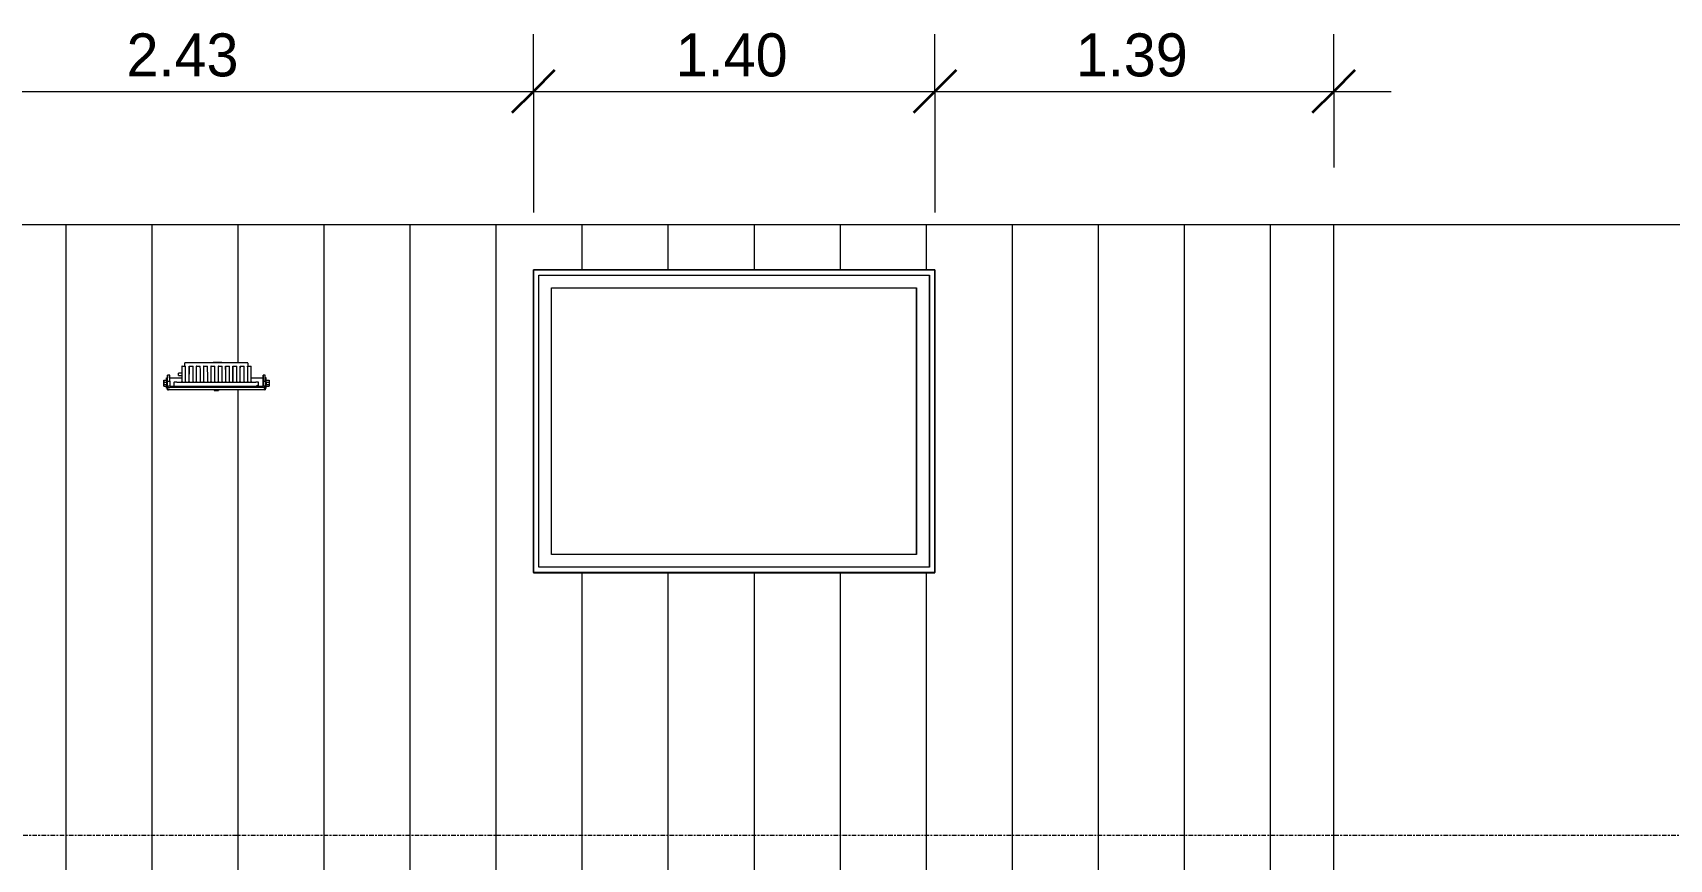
# Model space of a CAD drawing. Header units: centimetres. Extents: x -13689 to 3489, y -437 to 1921.
# Drawn here: x -8151 to -7580, y 580 to 869 of the extents above; entities that cross this region are included whole.
import ezdxf

# ---------------------------------------------------------------- set-up
doc = ezdxf.new("R2010")
doc.units = ezdxf.units.CM
doc.linetypes.add('Centre', pattern=[3.175, 0.635, -0.475, 1.59, -0.475])
for name, color, linetype, lineweight in [('A-ANNO-DIMS', 7, 'Continuous', 9), ('A-ANNO-DIMS-100', 7, 'Continuous', 9), ('A-CLNG', 7, 'Continuous', 9), ('A-FLOR-LEVL', 7, 'Continuous', 9), ('A-GLAZ', 7, 'Continuous', 9), ('A-WALL-PATT', 7, 'Continuous', 35), ('E-LITE-EQPM', 7, 'Continuous', 9), ('I-WALL', 7, 'Continuous', 9)]:
    doc.layers.add(name, color=color, linetype=linetype, lineweight=lineweight)
doc.styles.add('Century Gothic_1', font='GOTHIC.TTF', dxfattribs={"height": 15})
doc.dimstyles.new('FCA_N_Cotas_E100', dxfattribs={"dimscale": 30.48, "dimtxt": 15.662524, "dimasz": 0.492126, "dimexe": 0.656168, "dimexo": 0.656168, "dimgap": 0.032808, "dimtad": 1, "dimlfac": 0.01, "dimrnd": 0.01, "dimzin": 0, "dimdsep": 46, "dimtxsty": 'Century Gothic_1', "dimblk1": 'OBLIQUE', "dimblk2": 'OBLIQUE', "dimsah": 1, "dimcen": 0.09, "dimdle": 0.656168, "dimazin": 2, "dimtfac": 1, "dimtdec": 4, "dimtix": 1, "dimtmove": 0, "dimatfit": 3, "dimfxl": 1, "dimtvp": 1, "dimtolj": 1, "dimtzin": 0, "dimarcsym": 2})

# ---------------------------------------------------------------- blocks, each defined once
blk = doc.blocks.new('PROLIT_V_3_AS_206W - Standart-1740429-Sección 3-1')
at = {"layer": 'E-LITE-EQPM'}
for p, q in [((-8097.73, 753.49), (-8097.74, 753.49)), ((-8097.74, 753.39), (-8097.73, 753.39)), ((-8075.73, 753.49), (-8097.73, 753.49)), ((-8088.16, 753.59), (-8088.14, 753.59)), ((-8088.16, 753.59), (-8088.16, 753.49)), ((-8088.14, 753.59), (-8084.54, 753.59)), ((-8088.14, 753.59), (-8088.14, 753.49)), ((-8086.98, 753.62), (-8087.85, 753.62)), ((-8087.85, 753.62), (-8087.85, 753.62)), ((-8087.85, 753.62), (-8087.31, 753.62)), ((-8087.31, 753.62), (-8087.85, 753.62)), ((-8087.85, 753.62), (-8087.85, 753.62)), ((-8087.85, 753.62), (-8087.31, 753.62)), ((-8087.31, 753.62), (-8087.85, 753.62)), ((-8087.85, 753.62), (-8087.85, 753.62)), ((-8087.85, 753.62), (-8086.97, 753.62)), ((-8087.85, 753.59), (-8087.85, 753.62)), ((-8087.85, 753.59), (-8087.85, 753.62)), ((-8087.85, 753.59), (-8087.85, 753.62)), ((-8087.85, 753.59), (-8087.85, 753.62)), ((-8087.85, 753.59), (-8087.85, 753.62)), ((-8087.85, 753.59), (-8087.85, 753.62)), ((-8087.31, 753.62), (-8087.31, 753.62)), ((-8087.31, 753.62), (-8087.31, 753.62)), ((-8087.31, 753.59), (-8087.31, 753.62)), ((-8087.31, 753.59), (-8087.31, 753.62)), ((-8087.31, 753.59), (-8087.31, 753.62)), ((-8087.31, 753.59), (-8087.31, 753.62)), ((-8086.97, 753.62), (-8086.98, 753.62)), ((-8086.98, 753.62), (-8086.98, 753.59)), ((-8086.97, 753.59), (-8086.97, 753.62)), ((-8086.6, 753.62), (-8086.93, 753.62)), ((-8086.93, 753.62), (-8086.5, 753.62)), ((-8086.93, 753.59), (-8086.93, 753.62)), ((-8086.5, 753.62), (-8086.6, 753.62)), ((-8086.6, 753.59), (-8086.6, 753.62)), ((-8086.19, 753.62), (-8086.5, 753.62)), ((-8086.5, 753.62), (-8086.19, 753.62)), ((-8086.5, 753.59), (-8086.5, 753.62)), ((-8086.5, 753.59), (-8086.5, 753.62)), ((-8086.35, 753.62), (-8086.46, 753.62)), ((-8086.46, 753.62), (-8086.23, 753.62)), ((-8086.46, 753.59), (-8086.46, 753.62)), ((-8086.23, 753.62), (-8086.35, 753.62)), ((-8086.35, 753.62), (-8086.35, 753.59)), ((-8086.23, 753.59), (-8086.23, 753.62)), ((-8086.19, 753.62), (-8085.76, 753.62)), ((-8086.1, 753.62), (-8086.19, 753.62)), ((-8086.19, 753.62), (-8086.19, 753.59)), ((-8086.19, 753.59), (-8086.19, 753.62)), ((-8085.76, 753.62), (-8086.1, 753.62)), ((-8086.1, 753.59), (-8086.1, 753.62)), ((-8085.76, 753.59), (-8085.76, 753.62)), ((-8084.84, 753.62), (-8085.72, 753.62)), ((-8085.72, 753.62), (-8085.71, 753.62)), ((-8085.72, 753.59), (-8085.72, 753.62)), ((-8085.71, 753.62), (-8084.84, 753.62)), ((-8085.71, 753.62), (-8085.18, 753.62)), ((-8085.18, 753.62), (-8085.71, 753.62)), ((-8085.71, 753.62), (-8085.71, 753.62)), ((-8085.71, 753.62), (-8085.18, 753.62)), ((-8085.18, 753.62), (-8085.71, 753.62)), ((-8085.71, 753.62), (-8085.71, 753.62)), ((-8085.71, 753.62), (-8085.71, 753.59)), ((-8085.71, 753.59), (-8085.71, 753.62)), ((-8085.71, 753.59), (-8085.71, 753.62)), ((-8085.71, 753.59), (-8085.71, 753.62)), ((-8085.71, 753.59), (-8085.71, 753.62)), ((-8085.18, 753.62), (-8085.18, 753.62)), ((-8085.18, 753.62), (-8085.18, 753.62)), ((-8085.18, 753.59), (-8085.18, 753.62)), ((-8085.18, 753.59), (-8085.18, 753.62)), ((-8085.18, 753.59), (-8085.18, 753.62)), ((-8085.18, 753.59), (-8085.18, 753.62)), ((-8084.84, 753.62), (-8084.84, 753.62)), ((-8084.84, 753.59), (-8084.84, 753.62)), ((-8084.84, 753.59), (-8084.84, 753.62)), ((-8084.54, 753.49), (-8084.54, 753.59)), ((-8104.09, 748.2), (-8104.06, 748.2)), ((-8104.09, 747.41), (-8104.09, 748.2)), ((-8103.76, 748.2), (-8104.06, 748.2)), ((-8104.06, 748.2), (-8104.06, 748.02)), ((-8103.76, 748.19), (-8104.06, 748.19)), ((-8104.06, 748.19), (-8104.06, 748.02)), ((-8104.06, 748.19), (-8103.76, 748.19)), ((-8102.98, 749.15), (-8103.76, 749.15)), ((-8103.76, 748.02), (-8103.76, 748.2)), ((-8103.76, 748.02), (-8103.76, 748.19)), ((-8102.97, 748.2), (-8098.75, 748.2)), ((-8098.75, 749.88), (-8099.99, 749.88)), ((-8099.99, 749.08), (-8098.75, 749.08)), ((-8098.7, 752.32), (-8098.74, 752.32)), ((-8098.7, 752.32), (-8097.49, 752.32)), ((-8097.74, 752.32), (-8097.74, 753.32)), ((-8097.73, 752.32), (-8097.73, 753.33)), ((-8096.23, 752.32), (-8096.28, 752.32)), ((-8096.23, 752.32), (-8094.89, 752.32)), ((-8093.69, 752.32), (-8093.74, 752.32)), ((-8093.69, 752.32), (-8092.35, 752.32)), ((-8091.14, 752.32), (-8091.2, 752.32)), ((-8091.14, 752.32), (-8089.8, 752.32)), ((-8088.61, 752.32), (-8088.66, 752.32)), ((-8088.61, 752.32), (-8087.27, 752.32)), ((-8086.06, 752.32), (-8086.12, 752.32)), ((-8086.06, 752.32), (-8084.72, 752.32)), ((-8083.52, 752.32), (-8083.58, 752.32)), ((-8083.52, 752.32), (-8082.18, 752.32)), ((-8080.98, 752.32), (-8081.04, 752.32)), ((-8080.98, 752.32), (-8079.64, 752.32)), ((-8078.45, 752.32), (-8078.5, 752.32)), ((-8078.45, 752.32), (-8077.11, 752.32)), ((-8075.84, 752.32), (-8075.88, 752.32)), ((-8075.84, 752.32), (-8074.63, 752.32)), ((-8075.73, 753.33), (-8075.73, 752.3)), ((-8074.61, 748.2), (-8070.45, 748.2)), ((-8069.69, 749.15), (-8070.47, 749.15)), ((-8069.67, 748.2), (-8069.67, 748.02)), ((-8069.37, 748.2), (-8069.67, 748.2)), ((-8069.37, 748.19), (-8069.67, 748.19)), ((-8069.67, 748.19), (-8069.67, 748.02)), ((-8069.67, 748.19), (-8069.37, 748.19)), ((-8069.37, 748.02), (-8069.37, 748.2)), ((-8069.37, 748.02), (-8069.37, 748.19)), ((-8105.05, 746.77), (-8105.06, 747.41)), ((-8105.06, 747.41), (-8105.06, 747.03)), ((-8105.06, 747.41), (-8104.06, 747.41)), ((-8105.06, 747.03), (-8105.06, 746)), ((-8105.06, 746), (-8105.06, 745.74)), ((-8105.06, 745.36), (-8105.05, 745.74)), ((-8105.06, 745.36), (-8104.06, 745.36)), ((-8105.05, 745.74), (-8105.05, 746.77)), ((-8105.05, 746.77), (-8104.05, 746.77)), ((-8104.05, 745.74), (-8105.05, 745.74)), ((-8104.09, 744.63), (-8104.09, 745.36)), ((-8104.06, 744.63), (-8104.09, 744.63)), ((-8104.06, 745.61), (-8104.06, 745.36)), ((-8104.06, 744.81), (-8104.06, 744.63)), ((-8104.06, 744.81), (-8104.06, 744.63)), ((-8104.06, 744.63), (-8103.76, 744.63)), ((-8104.06, 744.63), (-8103.76, 744.63)), ((-8103.76, 744.63), (-8104.06, 744.63)), ((-8104.05, 745.97), (-8104.05, 746.86)), ((-8103.75, 746.86), (-8104.05, 746.86)), ((-8104.05, 745.97), (-8103.75, 745.97)), ((-8103.77, 744.63), (-8103.77, 743.99)), ((-8103.77, 743.99), (-8103.75, 743.99)), ((-8103.75, 743.99), (-8103.75, 747.03)), ((-8103.75, 747.03), (-8102.97, 747.03)), ((-8103.75, 743.99), (-8103.41, 743.99)), ((-8103.54, 745.28), (-8103.44, 745.28)), ((-8103.44, 744.83), (-8103.54, 744.83)), ((-8103.43, 744.86), (-8103.52, 744.86)), ((-8103.5, 743.99), (-8103.41, 743.99)), ((-8102.93, 745.28), (-8103.44, 745.28)), ((-8103.44, 744.83), (-8102.93, 744.83)), ((-8103.43, 744.86), (-8103.11, 744.86)), ((-8100.19, 743.99), (-8103.41, 743.99)), ((-8102.97, 747.03), (-8102.97, 745.28)), ((-8102.93, 745.28), (-8070.33, 745.28)), ((-8070.33, 744.83), (-8102.93, 744.83)), ((-8101.6, 746.69), (-8101.6, 745.28)), ((-8101.6, 746.69), (-8101.51, 746.69)), ((-8100.51, 746.69), (-8101.51, 746.69)), ((-8100.51, 746.69), (-8073.04, 746.69)), ((-8073.07, 743.99), (-8100.19, 743.99)), ((-8087.65, 743.89), (-8087.65, 743.99)), ((-8087.64, 743.99), (-8087.64, 743.89)), ((-8085.84, 743.89), (-8087.64, 743.89)), ((-8087.51, 743.89), (-8087.51, 743.86)), ((-8087.5, 743.86), (-8087.51, 743.86)), ((-8087.51, 743.86), (-8087.07, 743.86)), ((-8087.5, 743.89), (-8087.5, 743.86)), ((-8087.07, 743.86), (-8087.5, 743.86)), ((-8087.34, 743.89), (-8087.34, 743.86)), ((-8087.34, 743.89), (-8087.34, 743.86)), ((-8087.07, 743.86), (-8087.34, 743.86)), ((-8087.34, 743.86), (-8087.34, 743.86)), ((-8087.34, 743.86), (-8087.07, 743.86)), ((-8087.33, 743.89), (-8087.33, 743.86)), ((-8087.33, 743.89), (-8087.33, 743.86)), ((-8087.07, 743.86), (-8087.33, 743.86)), ((-8087.33, 743.86), (-8087.33, 743.86)), ((-8087.33, 743.86), (-8087.07, 743.86)), ((-8087.07, 743.86), (-8087.07, 743.89)), ((-8087.07, 743.89), (-8087.07, 743.86)), ((-8087.07, 743.89), (-8087.07, 743.86)), ((-8087.07, 743.89), (-8087.07, 743.86)), ((-8087.07, 743.89), (-8087.07, 743.86)), ((-8087.07, 743.89), (-8087.07, 743.86)), ((-8087.07, 743.86), (-8087.07, 743.86)), ((-8087.07, 743.86), (-8087.07, 743.86)), ((-8087.07, 743.86), (-8087.07, 743.86)), ((-8087.04, 743.89), (-8087.04, 743.86)), ((-8086.83, 743.86), (-8087.04, 743.86)), ((-8087.04, 743.86), (-8086.88, 743.86)), ((-8086.88, 743.89), (-8086.88, 743.86)), ((-8086.88, 743.86), (-8086.83, 743.86)), ((-8086.83, 743.86), (-8086.83, 743.89)), ((-8086.83, 743.89), (-8086.83, 743.86)), ((-8086.83, 743.86), (-8086.67, 743.86)), ((-8086.67, 743.86), (-8086.83, 743.86)), ((-8086.81, 743.89), (-8086.81, 743.86)), ((-8086.7, 743.86), (-8086.81, 743.86)), ((-8086.81, 743.86), (-8086.75, 743.86)), ((-8086.75, 743.86), (-8086.75, 743.89)), ((-8086.75, 743.86), (-8086.7, 743.86)), ((-8086.7, 743.89), (-8086.7, 743.86)), ((-8086.67, 743.89), (-8086.67, 743.86)), ((-8086.67, 743.89), (-8086.67, 743.86)), ((-8086.67, 743.86), (-8086.63, 743.86)), ((-8086.46, 743.86), (-8086.67, 743.86)), ((-8086.63, 743.89), (-8086.63, 743.86)), ((-8086.63, 743.86), (-8086.46, 743.86)), ((-8086.46, 743.89), (-8086.46, 743.86)), ((-8086.44, 743.86), (-8086.44, 743.89)), ((-8086.44, 743.89), (-8086.44, 743.86)), ((-8086.44, 743.86), (-8086, 743.86)), ((-8086, 743.86), (-8086.44, 743.86)), ((-8086.44, 743.86), (-8086.44, 743.86)), ((-8086.27, 743.89), (-8086.27, 743.86)), ((-8086.27, 743.89), (-8086.27, 743.86)), ((-8086.27, 743.89), (-8086.27, 743.86)), ((-8086.27, 743.89), (-8086.27, 743.86)), ((-8086, 743.86), (-8086.27, 743.86)), ((-8086.27, 743.86), (-8086.27, 743.86)), ((-8086.27, 743.86), (-8086, 743.86)), ((-8086, 743.86), (-8086.27, 743.86)), ((-8086.27, 743.86), (-8086.27, 743.86)), ((-8086.27, 743.86), (-8086, 743.86)), ((-8086, 743.89), (-8086, 743.86)), ((-8086, 743.89), (-8086, 743.86)), ((-8086, 743.89), (-8086, 743.86)), ((-8086, 743.89), (-8086, 743.86)), ((-8086, 743.89), (-8086, 743.86)), ((-8086, 743.89), (-8086, 743.86)), ((-8086, 743.86), (-8086, 743.86)), ((-8086, 743.86), (-8086, 743.86)), ((-8086, 743.86), (-8086, 743.86)), ((-8085.84, 743.89), (-8085.84, 743.99)), ((-8069.86, 743.99), (-8073.07, 743.99)), ((-8072.05, 746.69), (-8073.04, 746.69)), ((-8072.36, 745.28), (-8072.62, 745.63)), ((-8072.05, 745.28), (-8072.05, 746.69)), ((-8070.48, 747.03), (-8070.48, 745.28)), ((-8070.46, 745.28), (-8070.46, 747.03)), ((-8070.46, 747.03), (-8069.68, 747.03)), ((-8069.84, 745.28), (-8070.33, 745.28)), ((-8070.33, 744.83), (-8069.84, 744.83)), ((-8070.15, 744.86), (-8069.84, 744.86)), ((-8069.84, 745.28), (-8069.94, 745.28)), ((-8069.86, 743.99), (-8069.84, 744.86)), ((-8069.86, 743.99), (-8069.68, 743.99)), ((-8069.84, 744.83), (-8069.84, 745.28)), ((-8069.68, 747.03), (-8069.68, 743.99)), ((-8069.67, 745.97), (-8069.67, 746.86)), ((-8069.37, 746.86), (-8069.67, 746.86)), ((-8069.67, 745.97), (-8069.37, 745.97)), ((-8069.67, 744.81), (-8069.67, 744.63)), ((-8069.67, 744.81), (-8069.67, 744.63)), ((-8069.67, 744.63), (-8069.37, 744.63)), ((-8069.67, 744.63), (-8069.37, 744.63)), ((-8069.67, 744.63), (-8069.37, 744.63)), ((-8069.37, 747.41), (-8068.37, 747.41)), ((-8069.37, 746.86), (-8069.37, 745.97)), ((-8069.37, 746.77), (-8068.37, 746.77)), ((-8068.37, 745.74), (-8069.37, 745.74)), ((-8069.37, 745.36), (-8068.37, 745.36)), ((-8069.37, 744.63), (-8069.37, 744.81)), ((-8069.37, 744.63), (-8069.37, 744.81)), ((-8068.37, 747.41), (-8068.37, 746.77)), ((-8068.37, 746.77), (-8068.37, 745.74)), ((-8068.37, 745.74), (-8068.37, 745.36))]:
    blk.add_line(p, q, dxfattribs=at)
for centre, major_axis, start_param, end_param in [((-8097.74, 753.33), (0, 0.153), 0, 1.308997), ((-8097.74, 753.32), (0, 0.0626), 0, 1.570796), ((-8097.73, 753.33), (0, 0.162), 4.712389, 6.283185), ((-8075.73, 753.33), (0, 0.162), 4.712389, 6.283185), ((-8104.06, 746.71), (0, 1.48), 4.811552, 6.283185), ((-8103.76, 746.39), (0, 2.76), 4.946624, 7.133724), ((-8102.98, 746.39), (0, 2.76), 4.946624, 6.404691), ((-8099.99, 749.48), (0, 0.4), 0, 0.261799), ((-8099.99, 749.48), (0, 0.4), 3.141593, 6.283185), ((-8099.99, 749.48), (0, 0.4), 2.879793, 3.141593), ((-8098.74, 746.98), (0, 5.35), 0.034907, 1.570796), ((-8098.7, 746.98), (0, 5.35), 4.712389, 6.248279), ((-8097.49, 746.98), (0, 5.35), 4.712389, 6.248279), ((-8096.28, 746.98), (0, 5.35), 0.034907, 1.570796), ((-8096.23, 746.98), (0, 5.35), 4.712389, 6.248279), ((-8094.89, 746.98), (0, 5.35), 4.712389, 6.248279), ((-8093.74, 746.98), (0, 5.35), 0.034907, 1.570796), ((-8093.69, 746.98), (0, 5.35), 4.712389, 6.248279), ((-8092.35, 746.98), (0, 5.35), 4.712389, 6.248279), ((-8091.2, 746.98), (0, 5.35), 0.034907, 1.570796), ((-8091.14, 746.98), (0, 5.35), 4.712389, 6.248279), ((-8089.8, 746.98), (0, 5.35), 4.712389, 6.248279), ((-8088.66, 746.98), (0, 5.35), 0.034907, 1.570796), ((-8088.61, 746.98), (0, 5.35), 4.712389, 6.248279), ((-8087.27, 746.98), (0, 5.35), 4.712389, 6.248279), ((-8086.12, 746.98), (0, 5.35), 0.034907, 1.570796), ((-8086.06, 746.98), (0, 5.35), 4.712389, 6.248279), ((-8084.72, 746.98), (0, 5.35), 4.712389, 6.248279), ((-8083.58, 746.98), (0, 5.35), 0.034907, 1.570796), ((-8083.52, 746.98), (0, 5.35), 4.712389, 6.248279), ((-8082.18, 746.98), (0, 5.35), 4.712389, 6.248279), ((-8081.04, 746.98), (0, 5.35), 0.034907, 1.570796), ((-8080.98, 746.98), (0, 5.35), 4.712389, 6.248279), ((-8079.64, 746.98), (0, 5.35), 4.712389, 6.248279), ((-8078.5, 746.98), (0, 5.35), 0.034907, 1.570796), ((-8078.45, 746.98), (0, 5.35), 4.712389, 6.248279), ((-8077.11, 746.98), (0, 5.35), 4.712389, 6.248279), ((-8075.88, 746.98), (0, 5.35), 0.034907, 1.570796), ((-8075.84, 746.98), (0, 5.35), 4.712389, 6.248279), ((-8074.63, 746.98), (0, 5.35), 4.712389, 6.248279), ((-8070.47, 746.39), (0, 2.76), 4.946624, 7.619746), ((-8069.69, 746.39), (0, 2.76), 4.946624, 6.404691), ((-8069.67, 746.71), (0, 1.48), 4.811552, 6.283185), ((-8069.37, 746.71), (0, 1.48), 4.811552, 6.283185), ((-8104.06, 746.11), (0, 1.48), 3.141593, 4.613226), ((-8098.76, 746.98), (0, 0.286), 3.141593, 4.712389), ((-8098.68, 746.98), (0, 0.286), 1.570796, 3.141593), ((-8097.55, 746.98), (0, 0.286), 3.141593, 3.665191), ((-8097.47, 746.98), (0, 0.286), 1.570796, 3.141593), ((-8096.3, 746.98), (0, 0.286), 3.141593, 4.712389), ((-8096.21, 746.98), (0, 0.286), 1.570796, 3.141593), ((-8094.96, 746.98), (0, 0.286), 3.141593, 3.665191), ((-8094.87, 746.98), (0, 0.286), 1.570796, 3.141593), ((-8093.76, 746.98), (0, 0.286), 3.141593, 4.712389), ((-8093.67, 746.98), (0, 0.286), 1.570796, 3.141593), ((-8092.42, 746.98), (0, 0.286), 3.141593, 3.665191), ((-8092.33, 746.98), (0, 0.286), 1.570796, 3.141593), ((-8091.21, 746.98), (0, 0.286), 3.141593, 4.712389), ((-8091.12, 746.98), (0, 0.286), 1.570796, 3.141593), ((-8089.87, 746.98), (0, 0.286), 3.141593, 3.665191), ((-8089.78, 746.98), (0, 0.286), 1.570796, 3.141593), ((-8088.68, 746.98), (0, 0.286), 3.141593, 4.712389), ((-8088.59, 746.98), (0, 0.286), 1.570796, 3.141593), ((-8087.34, 746.98), (0, 0.286), 3.141593, 3.665191), ((-8087.25, 746.98), (0, 0.286), 1.570796, 3.141593), ((-8086.14, 746.98), (0, 0.286), 3.141593, 4.712389), ((-8086.04, 746.98), (0, 0.286), 1.570796, 3.141593), ((-8084.8, 746.98), (0, 0.286), 3.141593, 3.665191), ((-8084.7, 746.98), (0, 0.286), 1.570796, 3.141593), ((-8083.59, 746.98), (0, 0.286), 3.141593, 4.712389), ((-8083.5, 746.98), (0, 0.286), 1.570796, 3.141593), ((-8082.25, 746.98), (0, 0.286), 3.141593, 3.665191), ((-8082.16, 746.98), (0, 0.286), 1.570796, 3.141593), ((-8081.05, 746.98), (0, 0.286), 3.141593, 4.712389), ((-8080.96, 746.98), (0, 0.286), 1.570796, 3.141593), ((-8079.71, 746.98), (0, 0.286), 3.141593, 3.665191), ((-8079.62, 746.98), (0, 0.286), 1.570796, 3.141593), ((-8078.52, 746.98), (0, 0.286), 3.141593, 4.712389), ((-8078.43, 746.98), (0, 0.286), 1.570796, 3.141593), ((-8077.18, 746.98), (0, 0.286), 3.141593, 3.665191), ((-8077.09, 746.98), (0, 0.286), 1.570796, 3.141593), ((-8075.9, 746.98), (0, 0.286), 3.141593, 4.712389), ((-8075.82, 746.98), (0, 0.286), 1.570796, 3.141593), ((-8074.69, 746.98), (0, 0.286), 3.141593, 3.665191), ((-8074.61, 746.98), (0, 0.286), 1.570796, 3.141593), ((-8069.67, 746.11), (0, 1.48), 3.141593, 4.613226), ((-8069.37, 746.11), (0, 1.48), 3.141593, 4.613226)]:
    blk.add_ellipse(centre, major_axis=major_axis, ratio=0.003291, start_param=start_param, end_param=end_param, dxfattribs=at)
blk = doc.blocks.new('PQ_RVR_MEP-01_ZZ_ZZ_MO_T_A_rvt-1-Sección 3-1')
at = {"layer": 'E-LITE-EQPM', "lineweight": 9}
blk.add_blockref('PROLIT_V_3_AS_206W - Standart-1740429-Sección 3-1', (0, 0), dxfattribs=at)
blk = doc.blocks.new('M_Instance-Window-Fixed - 0406 x 610mm-1716017-Sección 3-1')
at = {"layer": 'A-GLAZ'}
for p, q in [((-8750.93, 785.92), (-8750.93, 680.3)), ((-8610.93, 785.92), (-8750.93, 785.92)), ((-8749.03, 784.01), (-8612.84, 784.01)), ((-8749.03, 682.21), (-8749.03, 784.01)), ((-8612.85, 682.21), (-8612.85, 784.01)), ((-8612.84, 784.01), (-8612.84, 682.21)), ((-8610.93, 680.3), (-8610.93, 785.92)), ((-8744.59, 686.65), (-8744.59, 779.57)), ((-8744.59, 779.57), (-8617.29, 779.57)), ((-8617.3, 686.65), (-8617.3, 779.57)), ((-8617.29, 779.57), (-8617.29, 686.65)), ((-8617.29, 686.65), (-8744.59, 686.65)), ((-8750.93, 680.3), (-8610.93, 680.3)), ((-8612.84, 682.21), (-8749.03, 682.21))]:
    blk.add_line(p, q, dxfattribs=at)
blk = doc.blocks.new('DIMBLOCK29-Sección 3-1')
at = {"layer": 'A-ANNO-DIMS-100'}
for p, q in [((-8219.18, 848.1), (-8219.18, 868.1)), ((-7976.19, 848.1), (-7976.19, 868.1)), ((-8219.18, 848.1), (-7976.19, 848.1)), ((-8219.18, 848.1), (-8219.18, 805.92)), ((-7976.19, 848.1), (-7976.19, 805.92))]:
    blk.add_line(p, q, dxfattribs=at)
at = {"layer": 'A-ANNO-DIMS-100', "lineweight": 35}
for p, q in [((-8219.18, 848.1), (-8211.68, 855.6)), ((-7976.19, 848.1), (-7968.69, 855.6)), ((-8219.18, 848.1), (-8226.68, 840.6)), ((-7976.19, 848.1), (-7983.69, 840.6))]:
    blk.add_line(p, q, dxfattribs=at)
at = {"layer": 'A-ANNO-DIMS-100', "color": 0, "insert": (-8118.07, 868.33), "char_height": 15, "width": 48.9267, "attachment_point": 1, "line_spacing_factor": 0.984502, "style": 'Century Gothic_1'}
blk.add_mtext('2.43', dxfattribs=at)
blk = doc.blocks.new('_Oblique')
at = {"color": 0, "linetype": 'ByBlock', "lineweight": -2}
blk.add_line((-0.5, -0.5), (0.5, 0.5), dxfattribs=at)
blk = doc.blocks.new('DIMBLOCK30-Sección 3-1')
at = {"layer": 'A-ANNO-DIMS-100'}
for p, q in [((-7976.19, 848.1), (-7976.19, 868.1)), ((-7836.19, 848.1), (-7836.19, 868.1)), ((-7976.19, 848.1), (-7836.19, 848.1)), ((-7976.19, 848.1), (-7976.19, 805.92)), ((-7836.19, 848.1), (-7836.19, 805.92))]:
    blk.add_line(p, q, dxfattribs=at)
at = {"layer": 'A-ANNO-DIMS-100', "lineweight": 35}
for p, q in [((-7976.19, 848.1), (-7968.69, 855.6)), ((-7836.19, 848.1), (-7828.69, 855.6)), ((-7976.19, 848.1), (-7983.69, 840.6)), ((-7836.19, 848.1), (-7843.69, 840.6))]:
    blk.add_line(p, q, dxfattribs=at)
at = {"layer": 'A-ANNO-DIMS-100', "color": 0, "insert": (-7926.58, 868.33), "char_height": 15, "width": 48.9267, "attachment_point": 1, "line_spacing_factor": 0.984502, "style": 'Century Gothic_1'}
blk.add_mtext('1.40', dxfattribs=at)
blk = doc.blocks.new('DIMBLOCK31-Sección 3-1')
at = {"layer": 'A-ANNO-DIMS-100'}
for p, q in [((-7836.19, 848.1), (-7836.19, 868.1)), ((-7697.1, 848.1), (-7697.1, 868.1)), ((-7836.19, 848.1), (-7677.1, 848.1)), ((-7836.19, 848.1), (-7836.19, 805.92)), ((-7697.1, 848.1), (-7697.1, 821.54))]:
    blk.add_line(p, q, dxfattribs=at)
at = {"layer": 'A-ANNO-DIMS-100', "lineweight": 35}
for p, q in [((-7836.19, 848.1), (-7828.69, 855.6)), ((-7697.1, 848.1), (-7689.6, 855.6)), ((-7836.19, 848.1), (-7843.69, 840.6)), ((-7697.1, 848.1), (-7704.6, 840.6))]:
    blk.add_line(p, q, dxfattribs=at)
at = {"layer": 'A-ANNO-DIMS-100', "color": 0, "insert": (-7787.03, 868.33), "char_height": 15, "width": 48.9267, "attachment_point": 1, "line_spacing_factor": 0.984502, "style": 'Century Gothic_1'}
blk.add_mtext('1.39', dxfattribs=at)

msp = doc.modelspace()

# ---------------------------------------------------------------- hatches: boundary and pattern name
at = {"layer": 'A-WALL-PATT', "lineweight": 9, "true_color": 0x808080}
h = msp.add_hatch(dxfattribs=at)
h.set_pattern_fill('FP_5', color=8, style=0, pattern_type=2)
h.set_pattern_definition([(90, (-5139.158, 712), (-30, 2e-15), [])])
h.paths.add_polyline_path([(-9720.434, 134), (-8925.325, 134), (-8925.325, 489.087), (-8176.843, 489.087), (-8176.843, 134), (-8125.967, 134), (-8125.967, 489.899), (-7741.892, 489.899), (-7741.892, 134), (-7697.101, 134), (-7697.101, 801.545), (-9730.434, 801.545), (-9730.434, 134)])
h.paths.add_polyline_path([(-8982.614, 251.5), (-8983.261, 251.585), (-8983.864, 251.835), (-8984.382, 252.232), (-8984.779, 252.75), (-8985.029, 253.353), (-8985.114, 254), (-8985.029, 254.647), (-8984.779, 255.25), (-8984.382, 255.768), (-8983.864, 256.165), (-8983.261, 256.415), (-8982.614, 256.5), (-8981.967, 256.415), (-8981.364, 256.165), (-8980.846, 255.768), (-8980.449, 255.25), (-8980.199, 254.647), (-8980.114, 254), (-8980.199, 253.353), (-8980.449, 252.75), (-8980.846, 252.232), (-8981.364, 251.835), (-8981.967, 251.585)])
h.paths.add_polyline_path([(-8956.091, 251.5), (-8956.738, 251.585), (-8957.341, 251.835), (-8957.859, 252.232), (-8958.256, 252.75), (-8958.506, 253.353), (-8958.591, 254), (-8958.506, 254.647), (-8958.256, 255.25), (-8957.859, 255.768), (-8957.341, 256.165), (-8956.738, 256.415), (-8956.091, 256.5), (-8955.444, 256.415), (-8954.841, 256.165), (-8954.323, 255.768), (-8953.926, 255.25), (-8953.676, 254.647), (-8953.591, 254), (-8953.676, 253.353), (-8953.926, 252.75), (-8954.323, 252.232), (-8954.841, 251.835), (-8955.444, 251.585)])
h.paths.add_polyline_path([(-9479.007, 680.301), (-9619.006, 680.301), (-9619.006, 785.917), (-9479.007, 785.917), (-9479.007, 711.968)])
h.paths.add_polyline_path([(-9158.992, 680.301), (-9158.992, 785.917), (-9018.993, 785.917), (-9018.993, 680.301)])
h.paths.add_polyline_path([(-8750.933, 680.301), (-8750.933, 785.917), (-8610.934, 785.917), (-8610.934, 680.301)])
h.paths.add_polyline_path([(-8359.174, 680.301), (-8359.174, 785.917), (-8219.175, 785.917), (-8219.175, 680.301), (-8222.434, 680.301)])
h.paths.add_polyline_path([(-7836.191, 680.301), (-7976.19, 680.301), (-7976.19, 785.917), (-7836.191, 785.917), (-7836.191, 711.968)])
h.paths.add_polyline_path([(-9192.581, 686.5), (-9202.597, 686.5), (-9202.581, 701.5), (-9192.581, 701.5)])
h.paths.add_polyline_path([(-8087.643, 743.889), (-8087.643, 743.987), (-8103.771, 743.987), (-8103.794, 744.632), (-8104.093, 744.632), (-8104.093, 745.357), (-8105.058, 745.357), (-8105.057, 747.413), (-8104.093, 747.413), (-8104.057, 748.198), (-8103.753, 748.206), (-8103.755, 749.125), (-8102.978, 749.125), (-8102.971, 748.198), (-8098.755, 748.198), (-8098.759, 749.091), (-8099.985, 749.195), (-8099.985, 749.864), (-8098.749, 749.864), (-8098.682, 752.318), (-8097.744, 752.318), (-8097.729, 753.487), (-8075.73, 753.406), (-8075.73, 752.318), (-8074.63, 752.318), (-8074.487, 748.198), (-8070.464, 748.206), (-8070.466, 749.125), (-8069.689, 749.125), (-8069.67, 748.198), (-8069.371, 748.198), (-8069.367, 747.413), (-8068.372, 747.413), (-8068.373, 745.357), (-8069.367, 745.289), (-8069.371, 744.632), (-8069.68, 744.632), (-8069.706, 743.987), (-8085.843, 743.889)])
h.paths.add_polyline_path([(-8098.685, 748.198), (-8098.683, 748.198), (-8098.687, 748.198)])
h.paths.add_polyline_path([(-9286.299, 762.567), (-9304.226, 762.665), (-9304.249, 763.309), (-9304.549, 763.309), (-9304.549, 764.034), (-9305.514, 764.034), (-9305.51, 766.091), (-9304.549, 766.091), (-9304.513, 766.875), (-9304.209, 766.884), (-9304.209, 767.803), (-9303.434, 767.803), (-9303.427, 766.875), (-9299.21, 766.875), (-9299.214, 767.769), (-9300.441, 767.873), (-9300.44, 768.542), (-9299.205, 768.542), (-9299.138, 770.996), (-9298.2, 770.996), (-9298.185, 772.165), (-9276.185, 772.165), (-9276.185, 770.996), (-9275.085, 770.996), (-9274.943, 766.875), (-9270.919, 766.884), (-9270.919, 767.803), (-9270.144, 767.803), (-9270.126, 766.875), (-9269.827, 766.875), (-9269.822, 766.091), (-9268.827, 766.091), (-9268.828, 764.034), (-9269.823, 763.967), (-9269.827, 763.309), (-9270.135, 763.309), (-9270.162, 762.665), (-9286.299, 762.665)])

# ---------------------------------------------------------------- linework, layer by layer
at = {"layer": 'A-CLNG', "color": 8, "lineweight": 18, "true_color": 0x808080}
msp.add_line((-6794.393, 801.545), (-11171.773, 801.545), dxfattribs=at)
at = {"layer": 'A-FLOR-LEVL', "color": 253, "linetype": 'Centre', "true_color": 0xaaaaaa}
msp.add_line((-13689.23, 588.801), (-6507.584, 588.801), dxfattribs=at)
at = {"layer": 'I-WALL'}
for p, q in [((-7697.101, 134), (-7697.101, 801.545)), ((-7976.19, 785.917), (-7836.191, 785.917)), ((-7976.19, 680.301), (-7976.19, 785.917)), ((-7836.191, 785.917), (-7836.191, 680.301)), ((-7836.191, 680.301), (-7976.19, 680.301))]:
    msp.add_line(p, q, dxfattribs=at)

# ---------------------------------------------------------------- block references
at = {"lineweight": 5}
msp.add_blockref('PQ_RVR_MEP-01_ZZ_ZZ_MO_T_A_rvt-1-Sección 3-1', (0, 0), dxfattribs=at)
at = {"layer": 'A-GLAZ'}
msp.add_blockref('M_Instance-Window-Fixed - 0406 x 610mm-1716017-Sección 3-1', (774.743, 0), dxfattribs=at)

# ---------------------------------------------------------------- dimensions: what is measured, and where the dimension line sits
at = {"layer": 'A-ANNO-DIMS'}
for base, p1, p2, override, picture, middle in [((-7976.19, 848.101), (-8219.175, 785.917), (-7976.19, 785.917), {"dimpost": '<>', "dimfxl": 242.984704}, 'DIMBLOCK29-Sección 3-1', (-8097.683, 856.978)), ((-7836.191, 848.101), (-7976.19, 785.917), (-7836.191, 785.917), {"dimpost": '<>', "dimfxl": 139.999242}, 'DIMBLOCK30-Sección 3-1', (-7906.191, 856.978)), ((-7697.101, 848.101), (-7836.191, 785.917), (-7697.101, 801.54), {"dimpost": '<>', "dimfxl": 139.964541}, 'DIMBLOCK31-Sección 3-1', (-7766.646, 856.978))]:
    dim = msp.add_linear_dim(base=base, p1=p1, p2=p2, dimstyle='FCA_N_Cotas_E100', override=override, dxfattribs=at)
    dim.commit()
    dim.dimension.update_dxf_attribs({"geometry": picture, "text_midpoint": middle})

doc.saveas('drawing.dxf')
